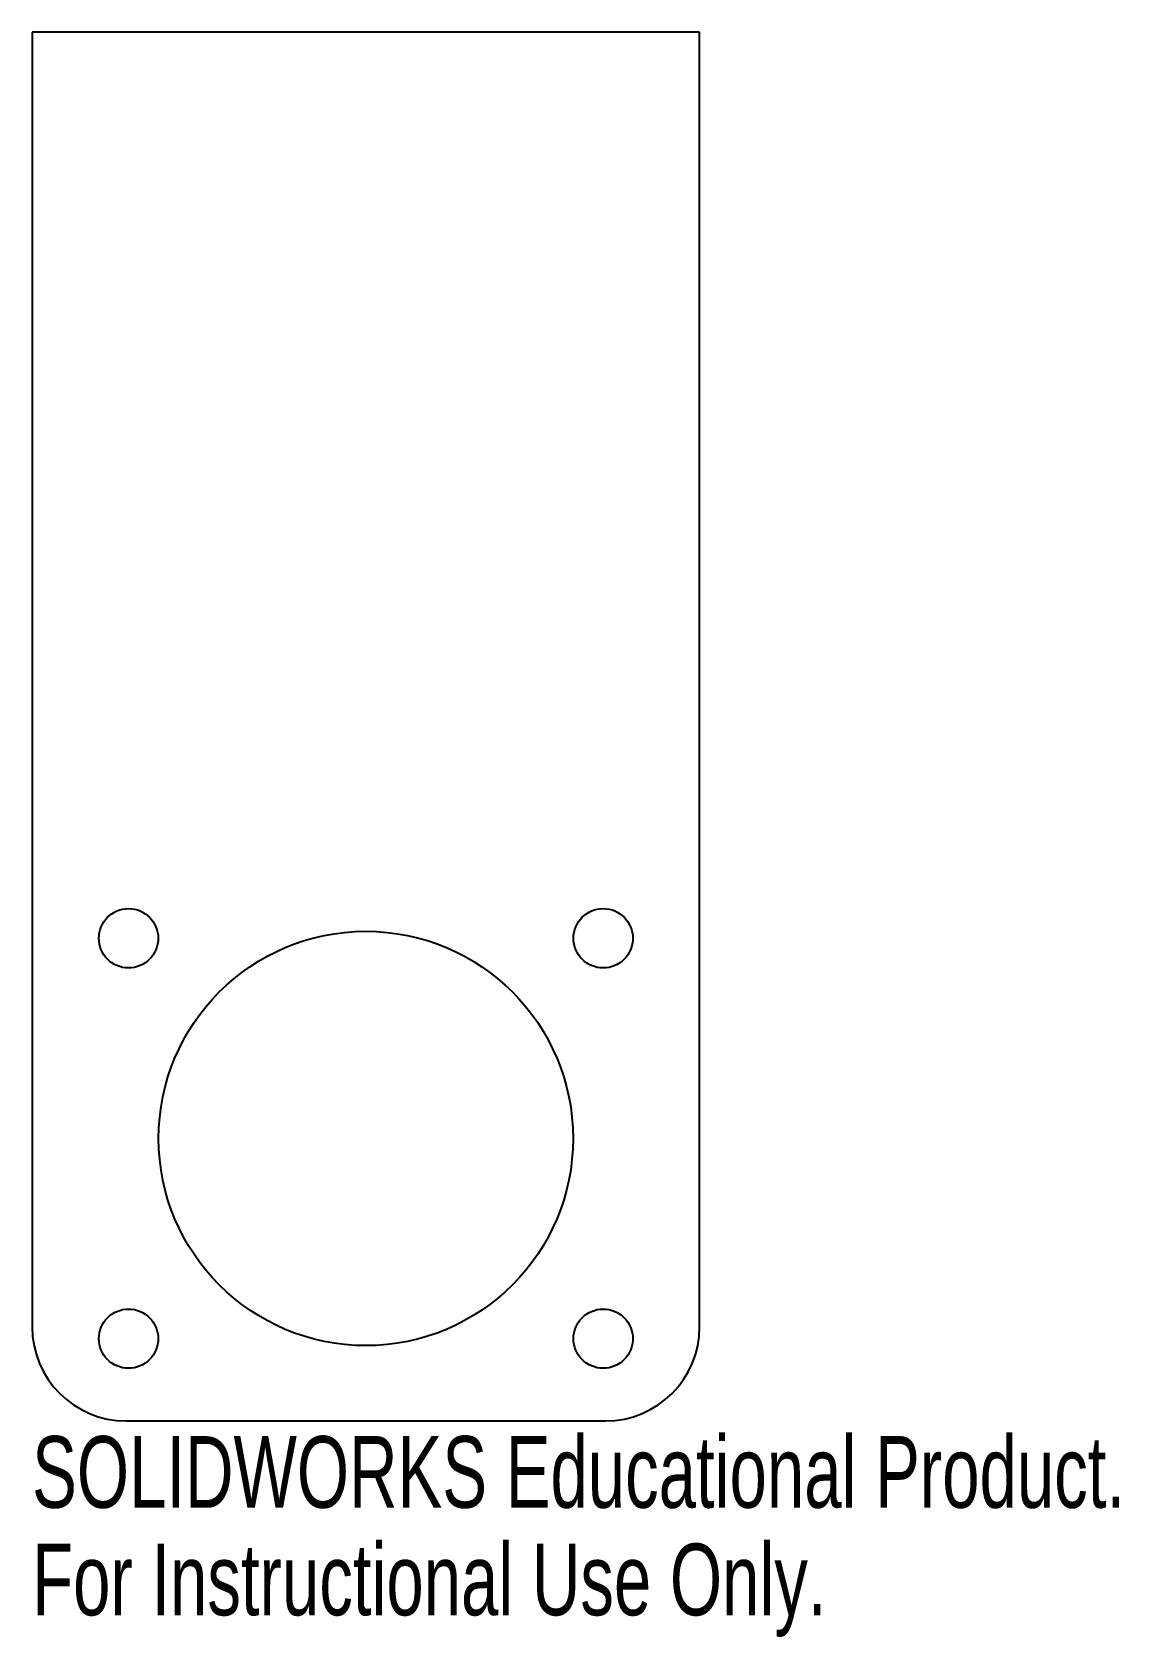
# Model space of a CAD drawing. Header units: millimetres. Extents: x -22 to 51, y -61 to 47.
import ezdxf

# ---------------------------------------------------------------- set-up
doc = ezdxf.new("R2010")
doc.units = ezdxf.units.MM
doc.styles.add('SLDTEXTSTYLE0', font='TXT', dxfattribs={"width": 0.7})

msp = doc.modelspace()

# ---------------------------------------------------------------- linework, layer by layer
at = {"color": 7, "linetype": 'Continuous', "lineweight": 25}
for p, q in [((-22.5, 46.83), (-22.5, -40.48)), ((22.5, 46.83), (-22.5, 46.83)), ((22.5, -40.48), (22.5, 46.83)), ((-16.15, -46.83), (16.15, -46.83))]:
    msp.add_line(p, q, dxfattribs=at)
for centre, radius in [((-16, -14.28), 2), ((16, -14.28), 2), ((0, -27.78), 13.97), ((-16, -41.28), 2), ((16, -41.28), 2)]:
    msp.add_circle(centre, radius, dxfattribs=at)
for centre, start, end in [((-16.15, -40.48), 180, 270), ((16.15, -40.48), 270, 0)]:
    msp.add_arc(centre, 6.35, start, end, dxfattribs=at)

# ---------------------------------------------------------------- texts
at = {"color": 7, "linetype": 'Continuous', "char_height": 4.8336, "attachment_point": 1, "style": 'SLDTEXTSTYLE0'}
for s, insert in [('SOLIDWORKS Educational Product.', (-22.5, -47.85)), ('For Instructional Use Only.', (-22.5, -55.1))]:
    msp.add_mtext(s, dxfattribs=dict(at, insert=insert))

doc.saveas('drawing.dxf')
